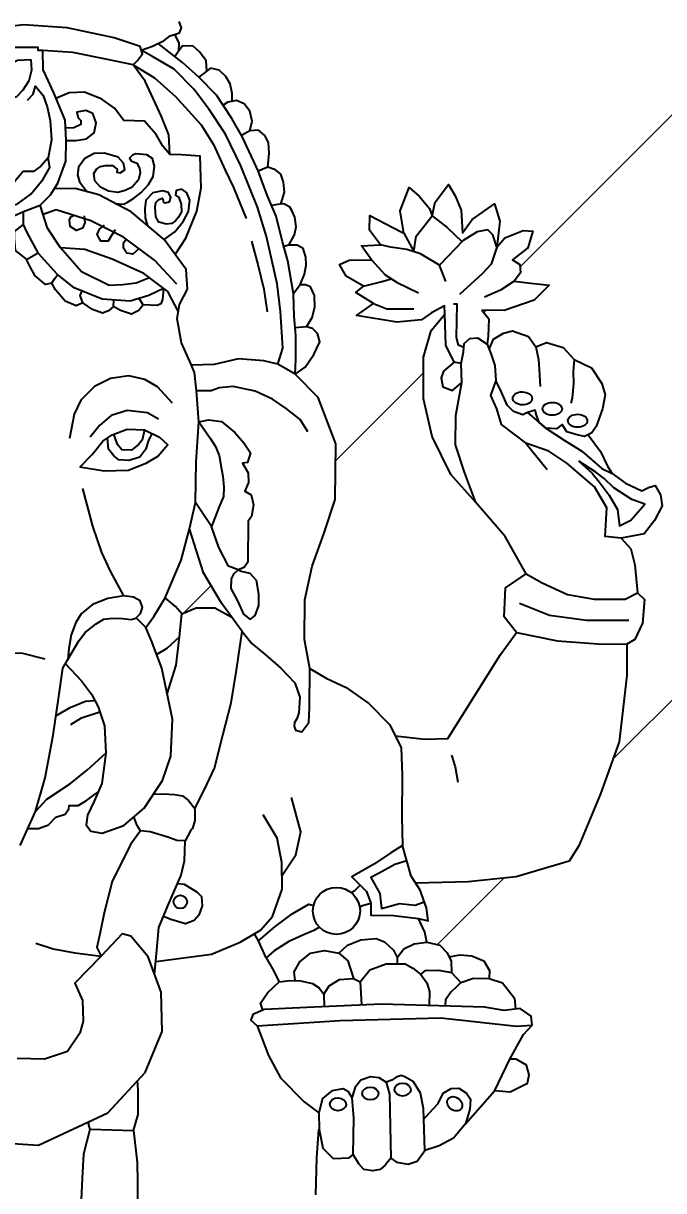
# Model space of a CAD drawing. Header units: millimetres. Extents: x 56222 to 3066687, y -650199 to -121287.
# Drawn here: x 141142.02 to 141146.4, y -184178.89 to -184170.92 of the extents above; entities that cross this region are included whole.
import ezdxf
from ezdxf import colors
from ezdxf.entities.mleader import LeaderData, LeaderLine
from ezdxf.math import Vec2, Vec3

# ---------------------------------------------------------------- set-up
doc = ezdxf.new("R2010")
doc.units = ezdxf.units.MM
doc.header["$MEASUREMENT"] = 0
doc.layers.add('FURNITURE', color=32, linetype='Continuous', lineweight=9)
doc.layers.add('Text', color=7, linetype='Continuous', lineweight=15)
doc.styles.add('style4', font='ARIALN.TTF')

# ---------------------------------------------------------------- blocks, each defined once
blk = doc.blocks.new('Ganeshji')
for points in [[(14.77, 194.36), (15.92, 194.77), (17.07, 195.33), (17.7, 195.8), (18.64, 196.13), (18.85, 196.63), (18.61, 197.28)], [(-0.99, 178.32), (-0.59, 178.34), (-0.3, 177.42), (0.54, 177.29), (1.15, 177.42), (2.13, 177.7), (2.85, 178.04), (4.53, 178.69), (5.6, 179.74), (6.34, 180.93), (7.15, 183.14), (7.17, 185.22), (7.06, 187.28), (5.91, 190.06), (5.14, 191.72), (4.84, 192.36), (4.81, 194.32), (4.33, 194.32), (4.33, 194.63), (1.68, 194.63), (0.95, 196.05), (-0.15, 197.22), (-0.67, 197.69), (-0.99, 197.69)], [(13.96, 192.89), (14.4, 193.33), (14.88, 193.99), (14.67, 194.74), (12.01, 195.6), (7.26, 196.64), (2.86, 196.93), (0.4, 196.63)], [(30.34, 161.6), (30.39, 163.03), (30.4, 165.52), (30.24, 167.47), (30.15, 169.72), (29.58, 173.07), (29.05, 174.97), (28.41, 177.59), (27.51, 179.69), (26.6, 182.16), (25.02, 185.55), (23.94, 187.46), (22.36, 189.82), (20.58, 191.63), (18.95, 193.13), (17.87, 193.95), (16.49, 195.05)], [(18.55, 194.27), (18.61, 195.06), (18.17, 195.97)], [(17.65, 183.8), (17.54, 185.79), (16.82, 187.65), (15.17, 191.22), (13.96, 192.89), (11.18, 193.47), (7.85, 194.14), (4.81, 194.32)], [(28.58, 162.6), (29.08, 164.23), (28.85, 167.92), (28.51, 170.73), (27.44, 175.52), (26.51, 178.48), (24.85, 182.67), (23.28, 185.88), (21.63, 188.38), (20.07, 190.42), (18.08, 192.43), (15.99, 193.66), (14.77, 194.36)], [(21.41, 192.26), (21.33, 193.28), (20.65, 194.19), (20.01, 194.76), (18.95, 194.79), (18.15, 193.74)], [(3.61, 193.42), (3.65, 192.35), (3.41, 191.27), (2.79, 190.31), (2.1, 189.61), (1.33, 189.6), (0.29, 190.46), (-0.02, 191.15), (0.36, 192.16), (1.15, 192.83), (2.24, 193.37), (3.61, 193.41)], [(13.96, 192.89), (16.09, 191.58), (18.23, 189.68), (20.81, 186.8), (22.06, 184.83), (23.24, 182.23), (24.11, 180.47), (25.39, 177.34)], [(23.96, 189.2), (23.96, 189.98), (23.75, 190.96), (23.32, 191.71), (22.65, 192.33), (21.78, 192.54), (21.04, 191.98), (20.58, 191.63)], [(3.26, 189.3), (3.83, 189.92), (4.07, 190.73), (4.86, 189.79), (5.26, 188.62), (5.54, 187.24), (5.69, 185.28), (5.35, 183.47)], [(18.19, 173.69), (19.29, 175.36), (20.4, 178.08), (20.83, 180.43), (20.74, 183.66), (18.85, 183.77), (17.65, 183.8), (16.94, 184.64), (16.29, 185.84), (15.11, 187.17), (13.01, 187.26), (12.07, 188.5), (10.79, 189.4), (9.02, 190.12), (7.48, 190.05), (6.14, 189.49)], [(25.74, 186.22), (26, 187.2), (25.75, 188.21), (25.18, 188.94), (24.39, 189.28), (23.53, 189.12), (23.05, 188.79)], [(7.17, 185.22), (8.16, 185.24), (9.23, 185.4), (10.02, 185.99), (10.22, 187.02), (9.87, 187.96), (9.16, 188.26), (8.26, 188.09), (8.38, 187.53), (8.66, 187.25), (8.65, 186.85), (7.96, 186.52), (7.1, 186.48)], [(27.58, 182.52), (27.7, 183.95), (27.63, 185.02), (27.26, 185.75), (26.62, 186.26), (25.74, 186.22), (24.91, 185.75)], [(-0.99, 179), (0.07, 179), (0.45, 178.58), (1.05, 178.54), (2.21, 178.78), (3.59, 179.81), (4.85, 181.32), (5.53, 182.5), (5.35, 183.47), (4.6, 182.63), (3.88, 182.11), (2.82, 182.09), (1.76, 180.82), (0.46, 179.88), (-0.99, 179.88)], [(12.11, 178.86), (13, 178.79), (13.37, 178.99), (13.99, 179.36), (14.76, 179.97), (15.49, 180.78), (15.97, 181.59), (16.09, 182.64), (15.89, 183.42), (15.32, 183.77), (14.22, 183.87), (13.88, 183.75), (13.57, 183.43), (13.74, 183.17), (14.33, 182.92), (14.59, 182.44), (14.67, 181.95), (14.49, 181.25), (13.85, 180.5), (13.14, 180.17), (12.4, 179.98), (11.45, 180.11), (10.63, 180.52), (10.07, 181.16), (9.96, 181.88), (10.23, 182.34), (10.66, 182.59), (11.15, 182.7), (11.86, 182.69), (12.32, 182.34), (12.31, 182.02), (12.64, 181.95), (13.12, 182.27), (12.98, 182.94), (12.43, 183.55), (11.06, 183.96), (9.99, 183.92), (9.07, 183.41), (8.42, 182.53), (8.32, 181.74), (8.51, 181.05), (9.28, 180.05)], [(28.87, 178.79), (29.25, 180), (29.16, 181.01), (28.88, 181.81), (28.35, 182.26), (27.58, 182.52), (26.98, 182.29), (26.62, 182.12)], [(46.43, 162.8), (45.58, 164.53), (45.47, 167.68), (45.44, 168.51), (44.12, 167.79), (43.1, 167.1), (40.62, 166.85), (36.52, 167.54), (38.26, 168.74), (36.48, 169.87), (37.25, 170.49), (35.49, 171.52), (34.8, 172.69), (35.81, 173.11), (38.04, 173.16), (37.05, 174.57), (38.95, 174.69), (37.84, 176.15), (37.9, 177.66), (40.22, 176.44), (41.31, 175.85), (40.96, 178.12), (41.87, 180.48), (42.9, 179.58), (43.92, 178.34), (44.2, 177.61), (44.5, 178.99), (45.83, 180.78), (46.53, 179.64), (47.12, 178.18), (47.26, 175.9), (48.22, 177.24), (50.49, 178.84), (51.03, 177.08), (50.72, 174.44), (51.53, 175.38), (53.4, 176.11), (54.38, 176.05), (53.87, 174.39), (52.33, 173.15), (53.06, 172.7), (53.11, 171.86), (52.48, 171.01), (53.87, 170.83), (56.02, 170.6), (54.51, 169.08), (51.47, 168.02), (49.2, 168.07)], [(18.64, 168.63), (19.44, 170.19), (19.3, 172.19), (17.07, 175.2), (13.76, 178), (10.47, 179.73), (8.09, 180.38), (5.97, 180.33)], [(17.07, 175.2), (18.16, 175.98), (19.01, 177.02), (19.54, 178.06), (19.68, 179.18), (19.38, 179.94), (18.87, 180.31), (18.31, 180.17), (18.23, 179.71), (18.57, 179.46), (18.79, 178.8), (18.84, 178.03), (18.52, 177.49), (18.23, 177.12), (17.85, 176.83), (17.33, 176.78), (16.56, 176.97), (16.23, 177.5), (16.17, 178.48), (16.25, 178.97), (16.54, 179.26), (16.9, 179.4), (17, 178.99), (17.2, 178.93), (17.61, 179.02), (17.75, 179.46), (17.52, 179.97), (16.91, 180.14), (15.95, 179.95), (15.24, 179.21), (15.13, 178.31), (15.16, 177.41), (15.41, 176.6)], [(15.61, 171.34), (14.24, 170.81), (12.89, 170.62), (11.52, 170.58), (8.72, 171.94), (6.61, 174.38), (5.3, 176.36), (4.53, 178.69)], [(29.69, 174.65), (30.25, 175.68), (30.45, 176.49), (30.3, 177.47), (30.01, 178.15), (29.8, 178.5), (29.2, 178.83), (28.53, 178.75), (27.96, 178.64)], [(17.03, 170.26), (15.52, 169.54), (13.63, 168.97), (10.82, 169.18), (7.97, 170.34), (6.26, 171.72), (4.39, 173.8), (3.23, 175.94), (2.84, 176.75), (2.85, 178.04)], [(18.36, 170.7), (16.1, 173.13), (12.97, 175.45), (9.66, 177.09), (6.17, 178.2), (4.84, 177.76)], [(8.98, 177.6), (9.07, 176.89), (8.84, 176.37), (8.2, 176.14), (7.56, 176.53), (7.52, 177.2), (7.63, 177.5), (7.92, 177.64)], [(42.32, 173.99), (42.58, 175.55), (44.2, 177.61), (45.72, 176.42), (47.21, 174.98)], [(3.13, 173.27), (2.04, 174.09), (1.93, 175.36), (1.95, 176.03), (2.84, 176.75)], [(12.13, 176.19), (11.76, 175.61), (11.41, 175.04), (10.69, 175.04), (10.31, 175.71), (10.54, 176.26), (11.04, 176.68)], [(50.72, 174.44), (50.31, 175.7), (49.81, 176.18), (48.74, 175.98), (47.34, 175.12), (44.94, 172.63)], [(14.54, 174.29), (13.91, 173.74), (13.3, 173.84), (12.98, 174.35), (12.97, 174.87), (13.25, 175.25)], [(25.93, 175.04), (26.56, 172.7), (27.16, 170.2), (27.49, 167.9)], [(41.31, 175.85), (42.32, 173.99)], [(5.72, 170.79), (5.08, 170.65), (4.04, 171.53), (3.55, 172.39), (3.16, 173.21), (4.35, 173.86)], [(18.52, 167.91), (17.44, 169.94), (15.04, 171.78), (11.83, 173.22), (9.06, 174.2), (6.61, 174.38)], [(30.85, 170.64), (31.27, 171.72), (31.45, 172.63), (31.42, 173.44), (31.13, 174.32), (30.52, 174.64), (29.69, 174.65), (29.18, 174.51)], [(45.57, 170.97), (44.94, 172.63), (43.01, 173.78), (41.62, 174.21), (39.97, 174.44), (38.95, 174.69)], [(50.72, 174.44), (50.17, 172.71), (49.23, 171.76), (46.97, 169.67)], [(38.04, 173.16), (39.44, 171.63), (40.64, 170.88), (42.82, 169.82)], [(8.85, 168.81), (8.19, 168.52), (7.06, 168.98), (6.09, 170.13), (5.72, 170.79), (5.98, 171.23), (6.33, 171.66)], [(37.25, 170.49), (38.99, 170.94), (40.04, 171.25)], [(17.03, 170.26), (16.92, 169.14), (16.74, 168.71), (16.37, 168.53), (14.97, 168.6), (14.57, 169.26)], [(31.49, 166.38), (32.04, 167.32), (32.33, 168.37), (32.3, 169.56), (31.89, 170.44), (31.39, 170.64), (30.85, 170.64), (30.15, 169.72)], [(52.48, 171.01), (51.11, 170.09), (49.47, 169.37)], [(11.95, 168.43), (11.45, 168.01), (10.84, 167.77), (9.82, 168.14), (8.85, 168.81), (8.6, 169.55), (8.79, 170.01)], [(14.97, 168.6), (14.51, 168.03), (13.77, 167.67), (12.67, 168.04), (11.95, 168.43), (12, 169.09)], [(15.24, 135.98), (16.03, 137.08), (17.2, 138.99), (18.81, 142.77), (19.64, 145.94), (20.24, 148.6), (20.32, 152.72), (20.59, 156.79), (20.34, 159.91), (20.15, 161.77), (19.85, 162.5), (18.84, 164.76), (18.41, 167.19), (18.64, 168.63)], [(38.26, 168.74), (39.62, 168.21), (42.34, 168.2)], [(40.46, 125), (43.45, 124.68), (45.77, 124.75), (51.11, 133.25), (52.73, 135.47), (51.46, 137.04), (51.62, 139.98), (53.71, 141.41), (51.57, 145.19), (48.6, 148.61), (46.08, 151.46), (44.18, 155.28), (43.3, 159.11), (43.32, 163.3), (44.1, 166.02), (45.47, 167.68)], [(47.39, 164.28), (46.86, 164.53), (46.65, 165.3), (46.71, 168.66), (46.33, 168.66)], [(49.2, 168.07), (49.92, 167.19), (49.84, 165.44), (49.75, 164.63)], [(30.34, 161.6), (31.35, 162.29), (32.23, 163.57), (32.84, 164.86), (32.6, 165.72), (32.1, 166.23), (31.49, 166.38), (30.34, 166.28)], [(49.95, 164.11), (50.4, 165.12), (51.41, 165.74), (52.33, 165.99), (53.92, 165.39), (54.68, 164.35), (55.75, 164.79), (57.44, 164.28), (58.55, 163.08), (60.3, 162.25), (61.35, 160.66), (61.69, 159.51), (61.42, 158.09), (60.78, 156.29), (60.33, 155.65), (59.58, 155.29), (58.72, 155.49), (57.81, 155.78), (57.35, 156.51), (56.75, 156.07), (55.69, 156.13), (55.02, 156.71), (54.73, 157.46), (54.62, 157.96), (53.84, 157.71), (53.36, 157.48), (52.42, 157.83), (51.79, 158.45), (51.2, 159.79), (50.62, 160.97)], [(48.6, 148.61), (47.48, 151.57), (46.56, 154.45), (46.57, 157.42), (47.19, 160.76), (47.13, 162.69), (47.35, 163.86), (47.44, 164.7), (47.99, 165.19), (48.76, 165.26), (49.75, 164.63), (50.14, 163.6), (50.54, 162.47), (50.62, 160.97), (50.1, 159.44), (50.71, 158.1), (51.17, 156.49), (53.65, 154.61), (55.83, 151.97)], [(54.68, 164.35), (54.96, 163.08), (55.02, 162.06), (55.11, 160.34)], [(31.28, 134.76), (31.32, 138.78), (32.05, 142.16), (33.23, 145.45), (34.38, 148.93), (34.45, 154.55), (32.66, 159.22), (30.34, 161.6), (28.58, 162.6), (27.15, 162.94), (24.59, 163.13), (22.13, 162.57), (19.85, 162.5)], [(58.55, 163.08), (58.45, 161.88), (58.47, 160.66), (58.35, 159.16), (58.22, 158.65)], [(47.13, 162.69), (46.43, 162.8), (45.33, 161.91), (45.09, 161.23), (45.28, 160.32), (46.24, 159.96), (47.19, 160.76)], [(17.91, 158.65), (16.4, 160.31), (15.12, 161.07), (13.51, 161.42), (11.64, 161.17), (10.04, 160.36), (8.64, 158.95), (7.97, 157.56), (7.5, 155.08)], [(31.61, 155.77), (30.84, 157.01), (29.41, 158.14), (28.05, 159.06), (26.28, 159.89), (24.06, 160.35), (22.64, 160.21), (21.85, 159.91), (20.34, 159.91)], [(16.52, 157.05), (15.4, 157.7), (13.35, 157.92), (11.71, 157.42), (10.53, 156.42), (9.6, 155.22)], [(53.84, 157.71), (55.02, 156.71), (55.69, 156.13), (57.54, 154.92), (59.33, 153.81), (61.35, 152.07), (62.38, 151.56), (63.74, 150.58), (65.41, 149.79), (66.07, 150.14), (66.74, 150.33), (67.28, 149.38), (67.45, 148.27), (66.69, 146.79), (65.64, 145.44), (63.32, 145.02), (61.7, 145.17), (61.87, 148.07), (60.6, 150.2), (57.8, 152.59), (56, 153.8), (53.65, 154.61)], [(8.54, 152.18), (9.8, 153.46), (10.88, 154.81), (11.82, 155.47), (13.34, 156.03), (15.08, 155.97), (16.6, 155.24), (17.46, 154.45), (16.47, 153.31), (15.22, 152.55), (13.46, 151.86), (11.02, 151.79), (8.54, 152.18)], [(15.08, 155.97), (14.87, 154.92), (14.49, 154.49), (13.78, 153.9), (12.8, 153.95), (12.38, 154.47), (11.99, 155.54)], [(20.59, 156.79), (21.73, 155.11), (22.27, 154.29), (22.66, 153.37), (22.89, 151.99), (23.01, 151.27), (23.13, 150.15), (23.07, 149.23), (22.6, 148.1), (21.86, 146.2), (20.24, 148.6)], [(20.59, 156.79), (21.56, 156.99), (22.89, 156.8), (24.22, 155.7), (25.14, 154.65), (25.8, 153.65), (25.51, 152.67), (25.01, 152.58), (25.59, 151.61), (25.61, 150.64), (25.24, 149.76), (25.89, 149.4), (26.12, 148.39), (25.91, 147.21), (25.59, 146.74), (25.56, 142.59), (25.18, 142.05), (24.56, 141.79), (23.59, 142.18), (22.61, 144.08), (21.86, 146.2)], [(15.84, 155.6), (15.47, 154.82), (15.23, 154), (14.63, 153.2), (13.52, 152.85), (12.49, 152.94), (12, 153.33), (11.46, 154.02), (11.35, 155.14)], [(59.95, 155.47), (61.23, 153.76), (61.92, 152.28), (62.38, 151.56)], [(59.01, 152.81), (60.38, 151.58), (61.07, 150.71), (62.08, 149.36), (62.94, 147.9), (63.14, 146.25), (64.29, 146.84), (65.71, 148.45), (64.37, 148.91), (62.57, 150.1), (61.57, 151.03), (60.74, 151.7), (59.01, 152.81)], [(12.99, 139.16), (11.66, 141.66), (10.78, 143.55), (9.88, 146.22), (8.86, 150.03)], [(24.96, 135.58), (22.88, 138.45), (21.06, 141.51), (19.64, 145.94)], [(63.32, 145.02), (64.27, 143.93), (64.69, 142.31), (64.95, 139.49), (65.68, 138.81), (65.46, 136.4), (64.68, 134.77), (63.87, 134.29), (63.88, 131.11), (63.11, 124.42), (61.2, 119.14), (59.03, 113.89), (58.04, 112.33), (52.69, 110.76), (47.83, 110.26), (42.52, 110.11)], [(24.87, 141.66), (25.76, 141.46), (26.38, 140.76), (26.63, 139.39), (26.62, 138.19), (26.25, 137.19), (25.78, 136.81), (25.15, 137.33), (24.55, 138.66), (23.85, 139.92), (23.9, 140.89), (24.15, 141.42), (24.56, 141.79), (24.87, 141.66)], [(53.71, 141.41), (55.32, 140.48), (57.88, 139.32), (60.58, 138.83), (63.7, 138.83), (64.95, 139.49)], [(7.33, 132.72), (8.44, 134.64), (9.08, 135.46), (10.2, 136.34), (10.97, 136.81), (11.84, 136.91), (12.86, 136.88), (13.75, 136.78), (14.23, 136.93), (14.7, 137.4), (14.9, 137.98), (14.67, 138.66), (13.98, 139.05), (12.99, 139.16), (11.4, 138.92), (9.83, 138.29), (8.68, 137.35), (8.15, 136.47), (7.69, 135.22), (7.44, 133.84), (7.33, 132.72)], [(18.87, 137.36), (18.22, 138.09), (17.2, 138.99)], [(53.03, 138.45), (56.06, 137.23), (59.81, 136.71), (64.09, 136.7)], [(7.09, 132.3), (8.71, 130.59), (9.73, 129.22), (10.41, 127.95), (11.05, 126.04), (11.18, 123.25), (10.78, 120.21), (10, 118.42), (9.32, 117), (9.2, 116.03), (9.67, 115.36), (10.81, 115.18), (13, 115.95), (15.07, 117.69), (16.92, 120.51), (17.77, 122.95), (17.92, 126.69), (16.85, 131.85), (15.79, 134.64), (15.24, 135.98), (14.25, 136.96)], [(17.38, 129.27), (18.3, 132.18), (18.64, 135.04), (18.87, 137.36), (20.31, 137.95), (22.22, 137.96), (23.92, 137.02)], [(16.32, 133.24), (17.39, 133.87), (18.64, 135.04)], [(20.2, 117.67), (21.17, 119.59), (22.17, 121.74), (23, 125.1), (23.85, 128.34), (24.4, 131.67), (24.96, 135.58)], [(24.96, 135.58), (25.96, 134.37), (27.3, 133.23), (28.88, 131.85), (30.29, 130.36), (30.8, 128.92), (30.72, 127.35), (30.49, 126.75), (30.26, 126.36), (30.24, 126.01), (30.36, 125.59), (30.99, 125.42), (31.73, 126.36), (31.77, 127.85), (31.8, 131.84), (31.28, 134.76)], [(52.73, 135.47), (56.85, 134.63), (60.93, 134.31), (63.87, 134.29)], [(-6.95, 132.23), (-3.64, 133.27), (-0.39, 133.47), (2.77, 133.37), (5.02, 132.82)], [(-1.41, 83.99), (4.36, 83.6), (11.37, 86.89), (15.17, 90.98), (16.87, 95.1), (16.77, 99.1), (15.47, 102.67), (13.7, 104.76), (12.82, 104.99), (10.72, 102.72), (8.04, 100.01), (8.83, 98.25), (8.9, 96.15), (8.54, 94.94), (7.29, 93.1), (4.98, 92.31), (2.2, 92.38)], [(2.53, 113.93), (4.06, 117.38), (5.06, 120.77), (5.84, 125.09), (6.42, 129), (6.85, 131.87), (7.33, 132.72)], [(31.8, 131.84), (33.47, 130.86), (35.5, 129.89), (37.77, 128.3), (39.86, 126.17), (41.06, 123.84), (41.14, 120.98), (41.13, 116.82), (41.18, 113.92), (40.01, 113.19), (38.36, 112.06), (36.05, 110.75), (37.54, 109.28), (38, 108.09), (37.99, 106.88), (40.29, 106.86), (42.81, 106.55), (43.77, 106.3), (43.61, 107.62), (42.96, 109.4), (42.07, 110.82), (41.18, 113.92)], [(6.13, 127.04), (7.59, 127.88), (9.12, 128.52), (10.07, 128.58)], [(7.66, 126.15), (8.72, 126.84), (10.57, 127.46)], [(4.06, 117.38), (5.23, 118.6), (7.6, 120.21), (9.36, 121.6), (11.18, 123.25)], [(46.14, 123.07), (46.5, 121.89), (46.78, 120.34)], [(3.3, 115.66), (4.36, 115.63), (5.37, 116), (6.11, 116.79), (7.08, 117.08), (7.44, 117.64), (7.46, 117.97), (8.39, 117.97), (9.22, 118.46), (10.39, 119.32)], [(15.99, 119.1), (17.02, 119.16), (18.12, 119.09), (18.93, 118.96), (19.56, 118.48), (20.2, 117.67), (20.19, 116.45), (19.96, 115.65), (19.74, 115.42), (19.21, 114.39)], [(29, 110.85), (30.41, 112.99), (30.91, 115.32), (29.95, 118.79)], [(16.24, 102.19), (21.86, 102.93), (24.78, 104.15), (26.84, 105.35), (28.04, 106.73), (29.03, 109.52), (28.97, 112.19), (28.52, 114.65), (27.09, 117.02)], [(14.7, 115.41), (14.34, 115.96), (14.03, 116.82)], [(16.12, 100.88), (16.35, 103.33), (16.55, 105.62), (17.47, 107.82), (18.81, 110.91), (19.15, 112.37), (19.21, 114.39), (18.38, 114.44), (17.45, 114.77), (15.66, 115.31), (14.7, 115.41), (13.67, 114.04), (11.83, 110.28), (11.03, 107.13), (10.61, 105.12), (10.28, 103.61), (10.72, 102.72)], [(41.63, 112.37), (40.4, 112.01), (38.84, 111.11), (38, 110.7), (38.88, 109.06), (39.06, 107.54), (40.87, 108.07), (42.48, 107.89), (43.39, 108.22)], [(18.45, 110.08), (19.12, 110.01), (19.89, 109.54), (20.41, 109.2), (20.87, 108.76), (20.91, 107.81), (20.59, 106.88), (20.11, 106.33), (19.25, 106), (17.75, 106.43), (17.02, 106.74)], [(36.01, 109.16), (36.38, 109.37), (36.91, 109.9)], [(32.78, 105.68), (32.23, 105.34), (31.12, 104.86), (29.7, 104.2), (28.2, 103.28), (27.4, 102.56), (26.62, 104.27), (28.26, 105.69), (30.02, 107.03), (31.71, 107.98), (32.2, 107.86)], [(36.86, 107.69), (37.14, 107.85), (38, 108.09)], [(43.64, 104.14), (43.44, 105.16), (42.81, 106.55)], [(4.12, 104.06), (5.85, 103.49), (8.04, 103.08), (10.72, 102.72)], [(26.62, 104.27), (26.21, 104.98)], [(34.76, 103.05), (35.62, 103.84), (36.97, 104.37), (38.51, 104.52), (39.38, 104.19), (40.29, 103.33), (40.66, 102.59), (40.66, 101.97)], [(40.66, 102.59), (41.31, 103.48), (42.37, 103.97), (43.64, 104.14), (44.95, 103.83), (45.72, 103.06), (46.1, 102.24), (46.13, 101.07)], [(30.34, 100.26), (30.23, 101.15), (30.82, 102.17), (31.9, 103.02), (33.29, 103.32), (34.76, 103.05), (35.66, 102.25), (36.22, 100.47)], [(45.91, 102.65), (46.99, 102.86), (48.2, 102.77), (49.4, 102.27), (49.98, 101.29), (49.96, 100.48)], [(27.4, 102.56), (28.04, 101.45), (28.72, 100.12)], [(36.92, 100.15), (37.89, 101.36), (39.53, 101.97), (41.46, 101.97), (42.22, 101.53), (43.04, 100.89), (43.66, 100.03), (43.91, 99.16), (43.87, 97.75)], [(33.22, 98.88), (33.77, 99.73), (34.82, 100.37), (36.22, 100.47), (36.92, 100.15), (37.03, 97.8)], [(43.04, 100.89), (43.5, 101.27), (44.84, 101.32), (46.13, 101.07), (47.09, 100.08), (46.62, 99.6), (46.11, 99.14), (45.53, 98.31), (45.52, 97.7)], [(47.09, 100.08), (48.37, 100.52), (49.96, 100.48), (51.29, 100.04), (52.5, 98.47), (52.63, 97.37)], [(27.07, 97.28), (26.81, 97.98), (27.56, 99.06), (28.72, 100.12), (29.79, 100.27), (30.88, 100.24), (32.1, 99.98), (32.76, 99.52), (33.22, 98.88), (33.28, 97.62)], [(27.07, 97.28), (26.04, 96.82), (25.84, 96.27), (26.48, 95.69), (34.87, 96.23), (45.07, 96.5), (52.71, 95.66), (54.29, 95.76), (54.21, 96.67), (53.09, 97.43), (51.48, 97.24), (49.48, 97.58), (39.05, 97.89), (31.52, 97.54), (27.19, 97.33), (27.07, 97.28)], [(26.48, 95.69), (27.64, 92.67), (28.85, 90.41), (31.23, 88.01), (32.71, 86.87)], [(47.57, 85.78), (50.52, 89.14), (52.03, 92.31), (53.42, 94.81), (54.29, 95.76)], [(50.52, 89.14), (52.07, 89.02), (53.84, 89.89), (53.99, 90.72), (53.73, 91.72), (52.68, 92.3), (52.03, 92.31)], [(13.97, 85.11), (14.47, 86.72), (14.46, 89.17), (14.4, 90.16)], [(36.1, 88.4), (36.46, 89.59), (36.96, 90.24), (37.95, 90.56), (38.8, 90.46), (39.52, 89.99), (39.88, 88.76), (40, 82.29), (39.45, 81.58), (38.93, 81.17), (38.2, 81.02), (37.28, 81.16), (36.77, 81.72), (36.2, 82.68)], [(40, 82.29), (40.58, 81.88), (41.76, 81.71), (42.68, 81.99), (43.46, 83.08), (43.31, 87.33), (43.02, 88.87), (42.29, 90.01), (41.43, 90.53), (41.05, 90.65), (40.55, 90.5), (40.1, 90.19), (39.52, 89.99)], [(36.1, 88.4), (35.73, 89.02), (35.18, 89.33), (34.05, 89.11), (33.11, 88.34), (32.71, 86.87), (32.76, 85.21), (33.12, 83.3), (34.17, 82.28), (35.79, 82.32), (36.2, 82.68), (36.28, 86.37), (36.1, 88.4)], [(43.31, 86.2), (43.9, 86.86), (44.78, 87.84), (45.29, 88.88), (46.12, 89.35), (46.88, 89.39), (47.65, 88.88), (48.06, 88.27), (48.01, 87.25), (47.57, 85.78), (46.35, 84.31), (44.9, 83.56), (43.46, 83.08)], [(32.43, 78.59), (32.53, 82.32), (32.74, 85.21)], [(1.51, 69.34), (3.26, 69.88), (5.98, 71.72), (7, 72.84), (7.84, 74.04), (8.38, 75.54), (8.7, 77.42), (8.83, 80.26), (8.96, 82.73), (9.59, 85.23), (13.97, 85.11), (14.36, 81.87), (14.4, 79.89), (14.34, 76.38), (13.72, 73.71), (12.56, 71.01), (10.63, 68.54), (9.24, 67.46), (6.78, 66.13), (5.3, 65.56), (3.63, 65.38), (2.31, 65.51)], [(9.59, 85.23), (9.47, 85.65), (9.47, 86)]]:
    blk.add_lwpolyline(points)
for centre, radius in [((18.72, 108.22), 0.677), ((34.51, 107.31), 2.38)]:
    blk.add_circle(centre, radius)
for centre, major_axis, ratio in [((53.32, 159.15), (0.981, -0.015), 0.669367), ((56.34, 158.09), (0.981, -0.015), 0.669367), ((58.9, 156.88), (0.981, -0.015), 0.669367), ((41.2, 89.24), (-0.824, 0.011), 0.793905), ((37.94, 88.84), (-0.824, 0.011), 0.793905), ((46.47, 87.8), (-0.651, 0.505), 0.793905), ((34.66, 87.75), (-0.824, 0.011), 0.793905)]:
    blk.add_ellipse(centre, major_axis=major_axis, ratio=ratio)

msp = doc.modelspace()

# ---------------------------------------------------------------- linework, layer by layer
at = {"layer": 'FURNITURE', "lineweight": 5}
for p, q in [((141145.4144, -184172.5807), (141153.7672, -184164.2279)), ((141146.049, -184175.9461), (141153.7638, -184168.2313)), ((141143.0601, -184171.0017), (141143.0762, -184170.9856)), ((141145.1668, -184172.895), (141145.1834, -184172.8784)), ((141145.1668, -184172.895), (141145.1834, -184172.8784)), ((141144.1544, -184173.9074), (141144.7549, -184173.3069)), ((141144.1544, -184173.9074), (141144.7549, -184173.3069)), ((141143.1028, -184174.959), (141143.303, -184174.7588)), ((141143.1028, -184174.959), (141143.303, -184174.7588)), ((141144.8477, -184177.2141), (141145.303, -184176.7588)), ((141144.8477, -184177.2141), (141145.303, -184176.7588))]:
    msp.add_line(p, q, dxfattribs=at)

# ---------------------------------------------------------------- block references
at = {"color": 18, "true_color": 0x000000, "xscale": 0.06756536921093448, "yscale": 0.06756536921093448, "zscale": 0.06756536921093448}
msp.add_blockref('Ganeshji', (141141.8283, -184184.2335), dxfattribs=at)

# ---------------------------------------------------------------- leaders
at = {"layer": 'Text', "color": 1, "lineweight": 0, "ltscale": 20}
ml = msp.add_multileader_mtext('Standard', dxfattribs=at)
ml.set_content('Texture/\\PStone', color=1, style='style4')
ml.set_leader_properties()
ml.build(insert=Vec2(0, 0))
ml.multileader.update_dxf_attribs({"dogleg_length": 2.0246, "arrow_head_size": 2})
ctx = ml.context
ctx.base_point, ctx.char_height, ctx.arrow_head_size, ctx.landing_gap_size, ctx.plane_origin = Vec3(141173.3884, -184169.4686), 3, 2, 0.4, Vec3(141106.3529, -184169.4686)
notes = []
notes.append((ctx, [(0, (1, 1, 0), (141171.3639, -184169.4686), (1, 0), 2.0246, [(0, [(141106.3529, -184169.4686)], 0, [])])]))
ctx.mtext.insert, ctx.mtext.width = Vec3(141173.7884, -184167.943), 11.41678
for ctx, leaders in notes:
    for number, flags, end, landing, length, lines in leaders:
        leader = LeaderData()
        leader.index, (leader.has_last_leader_line, leader.has_dogleg_vector, leader.attachment_direction) = number, flags
        leader.last_leader_point, leader.dogleg_vector, leader.dogleg_length = Vec3(end), Vec3(landing), length
        for number, points, colour, breaks in lines:
            line = LeaderLine()
            line.index, line.vertices, line.color, line.breaks = number, Vec3.list(points), colors.encode_raw_color(colour), breaks
            leader.lines.append(line)
        ctx.leaders.append(leader)

doc.saveas('drawing.dxf')
